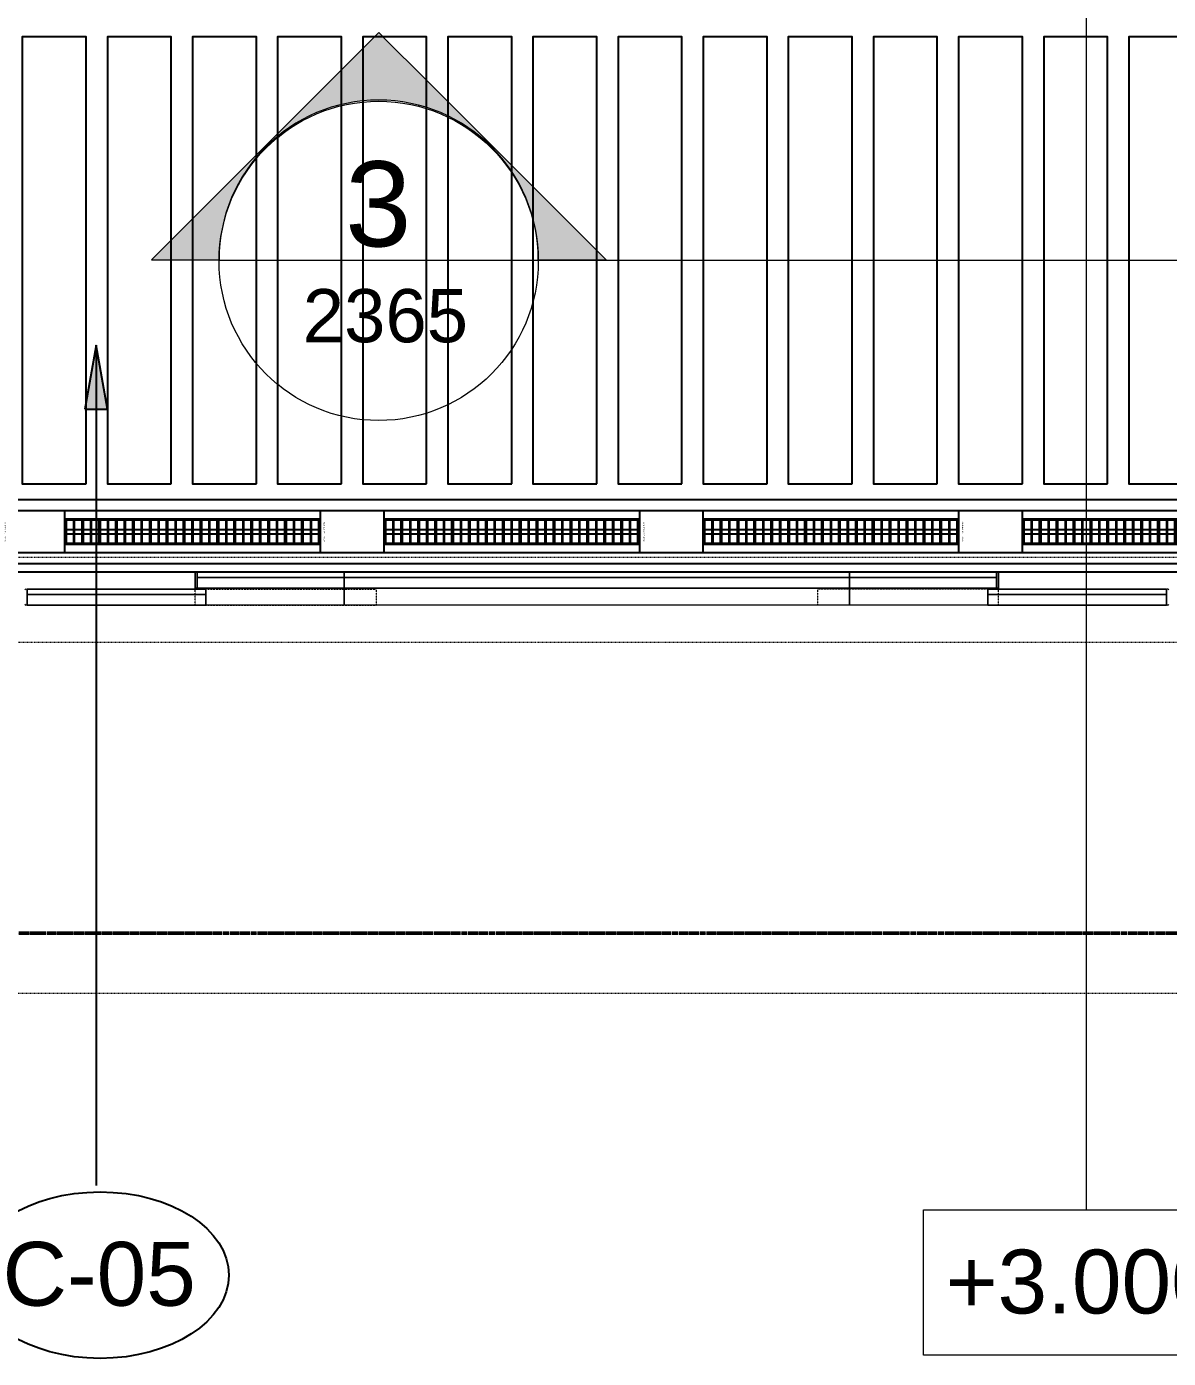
# Model space of a CAD drawing. Header units: millimetres. Extents: x -853228 to -744682, y -17776 to 32484.
# Drawn here: x -798112 to -792746, y -3595 to 2662 of the extents above; entities that cross this region are included whole.
import ezdxf
from ezdxf.enums import TextEntityAlignment as Align
from ezdxf.xclip import XClip

# ---------------------------------------------------------------- set-up
doc = ezdxf.new("R2010")
doc.units = ezdxf.units.MM
doc.header["$XCLIPFRAME"] = 0
for name, pattern in [('DASH', [6.35, 3.175, -3.175]), ('DPA_Grid _ Level 100', [10, 5.5, -1.6, 1.3, -1.6]), ('DPA_Hidden 500', [1.4, 0.8, -0.6])]:
    doc.linetypes.add(name, pattern=pattern)
for name, color, linetype in [('000 - WIPEOUT', 250, 'Continuous'), ('001 - ASCESSORIES', 251, 'Continuous'), ('008 - LIGHTING', 1, 'Continuous'), ('A04_TUBE SERIES', 2, 'Continuous'), ('A11_ALU.SOLID SHEET', 2, 'Continuous')]:
    doc.layers.add(name, color=color, linetype=linetype)
for name, color, linetype, lineweight in [('A-ANNO-NOTE', 3, 'Continuous', 25), ('A-GENM', 1, 'Continuous', 9), ('A-GENM-HDLN', 2, 'DPA_Hidden 500', 9), ('G-ANNO-SECL', 3, 'Continuous', 9), ('G-ANNO-TEXT', 3, 'Continuous', 9), ('Q-SPCQ', 2, 'Continuous', 9), ('Q-SPCQ-HDLN', 2, 'DASH', 9)]:
    doc.layers.add(name, color=color, linetype=linetype, lineweight=lineweight)
doc.styles.add('Arial', font='arial.ttf', dxfattribs={"height": 400})
doc.styles.add('Arial_1', font='arial.ttf', dxfattribs={"height": 250})
doc.styles.add('Arial_2', font='arial.ttf', dxfattribs={"height": 300})

# ---------------------------------------------------------------- blocks, each defined once
blk = doc.blocks.new('DPA_Speciality_PlatformScreenDoor - Length_135300-12767973-4281-01 ENLARGED LOWER PLATFORM LEVEL - REFLECTED CEILING PLAN - SHEET 2')
at = {"layer": 'A-GENM'}
for p, q in [((76212.5, -250), (76014.7, -250)), ((76014.7, -250), (76212.5, -250)), ((76107.5, -250), (76017.5, -250)), ((76017.5, -250), (76107.5, -250)), ((76117.5, -250), (76207.5, -250)), ((76207.5, -250), (76117.5, -250)), ((80587.5, -250), (80785.3, -250)), ((80785.3, -250), (80587.5, -250)), ((80682.5, -250), (80592.5, -250)), ((80592.5, -250), (80682.5, -250)), ((80692.5, -250), (80782.5, -250)), ((80782.5, -250), (80692.5, -250)), ((76765.3, -330), (76889.1, -330)), ((76775.9, -330), (76829, -330)), ((76825.4, -330), (76878.5, -330)), ((78365.3, -330), (78489.1, -330)), ((78375.9, -330), (78429, -330)), ((78425.4, -330), (78478.5, -330))]:
    blk.add_line(p, q, dxfattribs=at)
at = {"layer": 'A-GENM-HDLN'}
for p, q in [((76512.5, -175), (76512.5, -250)), ((76512.5, -175), (77362.5, -175)), ((77362.5, -250), (77362.5, -175)), ((79437.5, -250), (79437.5, -175)), ((80287.5, -175), (79437.5, -175)), ((80287.5, -175), (80287.5, -250)), ((76512.5, -250), (77362.5, -250)), ((80287.5, -250), (79437.5, -250))]:
    blk.add_line(p, q, dxfattribs=at)
at = {"layer": 'Q-SPCQ', "linetype": 'DASH', "lineweight": 9}
blk.add_line((61742.7, 1650), (132340.1, 1650), dxfattribs=at)
at = {"layer": 'Q-SPCQ'}
for p, q in [((76562.5, -175), (75722.5, -175)), ((75722.5, -175), (76562.5, -175)), ((75722.5, -175), (75722.5, -225)), ((75722.5, -175), (75722.5, -225)), ((75722.5, -245), (75722.5, -180)), ((75722.5, -180), (75722.5, -245)), ((75752.5, -175), (76532.5, -175)), ((76532.5, -175), (75752.5, -175)), ((76532.5, -175), (75752.5, -175)), ((75752.5, -175), (76532.5, -175)), ((76512.5, -175), (77212.5, -175)), ((76562.5, -225), (76562.5, -175)), ((76562.5, -175), (76562.5, -225)), ((77212.5, -175), (77212.5, -330)), ((77212.5, -175), (79587.5, -175)), ((77212.5, -330), (77212.5, -175)), ((77212.5, -200), (77212.5, -175.9)), ((77212.5, -175.9), (77212.5, -200)), ((79587.5, -175), (79587.5, -330)), ((79587.5, -175), (80287.5, -175)), ((79587.5, -330), (79587.5, -175)), ((79587.5, -200), (79587.5, -175.9)), ((79587.5, -175.9), (79587.5, -200)), ((80237.5, -175), (81077.5, -175)), ((81077.5, -175), (80237.5, -175)), ((80237.5, -175), (80237.5, -225)), ((80237.5, -225), (80237.5, -175)), ((81047.5, -175), (80267.5, -175)), ((80267.5, -175), (81047.5, -175)), ((80267.5, -175), (81047.5, -175)), ((81047.5, -175), (80267.5, -175)), ((81077.5, -225), (81077.5, -175)), ((81077.5, -225), (81077.5, -175)), ((81077.5, -180), (81077.5, -245)), ((81077.5, -245), (81077.5, -180)), ((75722.5, -225), (76562.5, -225)), ((76562.5, -225), (75722.5, -225)), ((75722.5, -250), (75722.5, -225)), ((75722.5, -225), (75722.5, -250)), ((76562.5, -225), (75722.5, -225)), ((75722.5, -225), (75722.5, -250)), ((75722.5, -250), (75722.5, -225)), ((75722.5, -225), (76562.5, -225)), ((76562.5, -225), (75722.5, -225)), ((75722.5, -225), (76562.5, -225)), ((75722.5, -250), (76562.5, -250)), ((76562.5, -250), (75722.5, -250)), ((75722.5, -250), (76562.5, -250)), ((76562.5, -250), (75722.5, -250)), ((76532.5, -225), (75752.5, -225)), ((75752.5, -225), (76532.5, -225)), ((75752.5, -225), (76532.5, -225)), ((76532.5, -225), (75752.5, -225)), ((76512.5, -225), (75772.5, -225)), ((75772.5, -225), (76512.5, -225)), ((76512.5, -225), (75772.5, -225)), ((75772.5, -225), (76512.5, -225)), ((76512.5, -250), (75772.5, -250)), ((75772.5, -250), (76512.5, -250)), ((76512.5, -250), (75772.5, -250)), ((75772.5, -250), (76512.5, -250)), ((76512.5, -305), (76512.5, -250)), ((76512.5, -250), (76512.5, -330)), ((76562.5, -225), (76562.5, -250)), ((76562.5, -225), (76562.5, -250)), ((76562.5, -250), (76562.5, -225)), ((76562.5, -225), (76562.5, -250)), ((77212.5, -305), (77212.5, -200)), ((77212.5, -200), (77212.5, -305)), ((79587.5, -305), (79587.5, -200)), ((79587.5, -200), (79587.5, -305)), ((81077.5, -225), (80237.5, -225)), ((80237.5, -225), (81077.5, -225)), ((80237.5, -250), (80237.5, -225)), ((80237.5, -250), (80237.5, -225)), ((81077.5, -225), (80237.5, -225)), ((80237.5, -225), (80237.5, -250)), ((80237.5, -250), (80237.5, -225)), ((80237.5, -225), (81077.5, -225)), ((80237.5, -225), (81077.5, -225)), ((81077.5, -225), (80237.5, -225)), ((81077.5, -250), (80237.5, -250)), ((80237.5, -250), (81077.5, -250)), ((80237.5, -250), (81077.5, -250)), ((81077.5, -250), (80237.5, -250)), ((80267.5, -225), (81047.5, -225)), ((81047.5, -225), (80267.5, -225)), ((81047.5, -225), (80267.5, -225)), ((80267.5, -225), (81047.5, -225)), ((80287.5, -225), (81027.5, -225)), ((81027.5, -225), (80287.5, -225)), ((80287.5, -225), (81027.5, -225)), ((81027.5, -225), (80287.5, -225)), ((80287.5, -250), (81027.5, -250)), ((81027.5, -250), (80287.5, -250)), ((80287.5, -250), (81027.5, -250)), ((81027.5, -250), (80287.5, -250)), ((80287.5, -330), (80287.5, -250)), ((80287.5, -250), (80287.5, -305)), ((81077.5, -225), (81077.5, -250)), ((81077.5, -250), (81077.5, -225)), ((81077.5, -250), (81077.5, -225)), ((81077.5, -225), (81077.5, -250)), ((76522.5, -255), (76512.5, -255)), ((76512.5, -255), (76512.5, -330)), ((76512.5, -330), (76512.5, -255)), ((76512.5, -255), (76522.5, -255)), ((76512.5, -329.1), (76512.5, -305)), ((76522.5, -330), (76522.5, -255)), ((76522.5, -255), (76522.5, -330)), ((77212.5, -255), (76522.5, -255)), ((76522.5, -255), (77212.5, -255)), ((76522.5, -255), (76522.5, -305)), ((76522.5, -255), (76522.5, -305)), ((77212.5, -305), (76522.5, -305)), ((76522.5, -305), (77202.5, -305)), ((76522.5, -305), (76522.5, -330)), ((76522.5, -305), (76522.5, -330)), ((76522.5, -305), (77202.5, -305)), ((77202.5, -305), (76522.5, -305)), ((76522.5, -330), (76522.5, -305)), ((76522.5, -305), (76522.5, -330)), ((77212.5, -305), (76522.5, -305)), ((76522.5, -305), (77212.5, -305)), ((76572.5, -255), (77152.5, -255)), ((77152.5, -255), (76572.5, -255)), ((77162.5, -255), (76572.5, -255)), ((76572.5, -255), (77162.5, -255)), ((77152.5, -305), (76572.5, -305)), ((76572.5, -305), (77152.5, -305)), ((77152.5, -305), (76572.5, -305)), ((76572.5, -305), (77152.5, -305)), ((77162.5, -305), (76572.5, -305)), ((76572.5, -305), (77162.5, -305)), ((76572.5, -305), (77152.5, -305)), ((77152.5, -305), (76572.5, -305)), ((77202.5, -305), (77212.5, -305)), ((79587.5, -255), (77212.5, -255)), ((77212.5, -255), (79587.5, -255)), ((77212.5, -255), (77212.5, -305)), ((77212.5, -255), (77212.5, -305)), ((77212.5, -305), (77212.5, -255)), ((77212.5, -255), (77212.5, -305)), ((77212.5, -329.1), (77212.5, -305)), ((79587.5, -305), (77212.5, -305)), ((77212.5, -305), (77222.5, -305)), ((77212.5, -330), (77212.5, -305)), ((77212.5, -305), (77212.5, -330)), ((79587.5, -305), (77212.5, -305)), ((77212.5, -305), (79587.5, -305)), ((77212.5, -305), (77212.5, -329.1)), ((77212.5, -330), (77212.5, -305)), ((77212.5, -305), (77212.5, -330)), ((77222.5, -305), (79577.5, -305)), ((77222.5, -305), (79577.5, -305)), ((79577.5, -305), (77222.5, -305)), ((79537.5, -255), (77262.5, -255)), ((77262.5, -255), (79537.5, -255)), ((79537.5, -305), (77262.5, -305)), ((77262.5, -305), (79537.5, -305)), ((77272.5, -255), (79527.5, -255)), ((79527.5, -255), (77272.5, -255)), ((79527.5, -305), (77272.5, -305)), ((77272.5, -305), (79527.5, -305)), ((79527.5, -305), (77272.5, -305)), ((77272.5, -305), (79527.5, -305)), ((77272.5, -305), (79527.5, -305)), ((79527.5, -305), (77272.5, -305)), ((79577.5, -305), (79587.5, -305)), ((79587.5, -255), (80277.5, -255)), ((80277.5, -255), (79587.5, -255)), ((79587.5, -255), (79587.5, -305)), ((79587.5, -305), (79587.5, -255)), ((79587.5, -305), (79587.5, -255)), ((79587.5, -255), (79587.5, -305)), ((79587.5, -329.1), (79587.5, -305)), ((79587.5, -305), (79597.5, -305)), ((80277.5, -305), (79587.5, -305)), ((79587.5, -305), (79587.5, -330)), ((79587.5, -330), (79587.5, -305)), ((79587.5, -305), (80277.5, -305)), ((80277.5, -305), (79587.5, -305)), ((79587.5, -305), (79587.5, -329.1)), ((79587.5, -330), (79587.5, -305)), ((79587.5, -305), (79587.5, -330)), ((79597.5, -305), (80277.5, -305)), ((80277.5, -305), (79597.5, -305)), ((79597.5, -305), (80277.5, -305)), ((79637.5, -255), (80227.5, -255)), ((80227.5, -255), (79637.5, -255)), ((79637.5, -305), (80227.5, -305)), ((80227.5, -305), (79637.5, -305)), ((80227.5, -255), (79647.5, -255)), ((79647.5, -255), (80227.5, -255)), ((79647.5, -305), (80227.5, -305)), ((80227.5, -305), (79647.5, -305)), ((79647.5, -305), (80227.5, -305)), ((80227.5, -305), (79647.5, -305)), ((80227.5, -305), (79647.5, -305)), ((79647.5, -305), (80227.5, -305)), ((80277.5, -255), (80277.5, -330)), ((80287.5, -255), (80277.5, -255)), ((80277.5, -255), (80287.5, -255)), ((80277.5, -330), (80277.5, -255)), ((80277.5, -305), (80277.5, -255)), ((80277.5, -305), (80277.5, -255)), ((80277.5, -330), (80277.5, -305)), ((80277.5, -330), (80277.5, -305)), ((80277.5, -305), (80277.5, -330)), ((80277.5, -330), (80277.5, -305)), ((80287.5, -330), (80287.5, -255)), ((80287.5, -255), (80287.5, -330)), ((80287.5, -305), (80287.5, -329.1)), ((76512.5, -330), (77212.5, -330)), ((76512.5, -330), (76522.5, -330)), ((76522.5, -330), (76512.5, -330)), ((77202.5, -330), (76522.5, -330)), ((76522.5, -330), (77212.5, -330)), ((76522.5, -330), (77202.5, -330)), ((77202.5, -330), (76522.5, -330)), ((77152.5, -330), (76572.5, -330)), ((76572.5, -330), (77152.5, -330)), ((77152.5, -330), (76572.5, -330)), ((76572.5, -330), (77152.5, -330)), ((77212.5, -330), (77202.5, -330)), ((77212.5, -330), (79587.5, -330)), ((77222.5, -330), (77212.5, -330)), ((77212.5, -330), (79587.5, -330)), ((79577.5, -330), (77222.5, -330)), ((77222.5, -330), (79577.5, -330)), ((79577.5, -330), (77222.5, -330)), ((79527.5, -330), (77272.5, -330)), ((77272.5, -330), (79527.5, -330)), ((79527.5, -330), (77272.5, -330)), ((77272.5, -330), (79527.5, -330)), ((79587.5, -330), (79577.5, -330)), ((79587.5, -330), (80287.5, -330)), ((79587.5, -330), (80277.5, -330)), ((79597.5, -330), (79587.5, -330)), ((80277.5, -330), (79597.5, -330)), ((80277.5, -330), (79597.5, -330)), ((79597.5, -330), (80277.5, -330)), ((79647.5, -330), (80227.5, -330)), ((80227.5, -330), (79647.5, -330)), ((79647.5, -330), (80227.5, -330)), ((80227.5, -330), (79647.5, -330)), ((80277.5, -330), (80287.5, -330)), ((80287.5, -330), (80277.5, -330))]:
    blk.add_line(p, q, dxfattribs=at)
for centre, start, end in [((75717.5, -180), 0, 180), ((75717.5, -180), 60, 120), ((75717.5, -180), 0, 45), ((81082.5, -180), 0, 180), ((81082.5, -180), 135, 180), ((75717.5, -245), 180, 360), ((75717.5, -245), 240, 300), ((75717.5, -245), 330, 360), ((81082.5, -245), 180, 210), ((81082.5, -245), 180, 0)]:
    blk.add_arc(centre, 5, start, end, dxfattribs=at)
at = {"layer": 'Q-SPCQ-HDLN'}
for p, q in [((132340.1, 0), (61742.7, 0)), ((132340.1, -330), (61742.7, -330)), ((132340.1, -400), (61742.7, -400))]:
    blk.add_line(p, q, dxfattribs=at)
blk = doc.blocks.new('Ceiling Tags - Ceiling Tags-9510765-4281-01 ENLARGED LOWER PLATFORM LEVEL - REFLECTED CEILING PLAN - SHEET 2')
at = {"layer": 'A-ANNO-NOTE'}
blk.add_ellipse((0, 0), major_axis=(6.049, 0), ratio=0.646436, dxfattribs=at)
blk = doc.blocks.new('DPA_AN_Section Line - UP-Left-16605513-4281-01 ENLARGED LOWER PLATFORM LEVEL - REFLECTED CEILING PLAN - SHEET 2')
at = {"layer": 'A-ANNO-NOTE', "lineweight": 9}
h = blk.add_hatch(color=256, dxfattribs=at)
edge = h.paths.add_edge_path()
edge.add_line((-7.5, 0.028), (-10.682, 0.028))
edge.add_line((-10.682, 0.028), (0, 10.71))
edge.add_line((0, 10.71), (10.682, 0.028))
edge.add_line((10.682, 0.028), (7.5, 0.028))
edge.add_arc((0, 0.028), 7.5, 0, 180)
at = {"layer": 'A-ANNO-NOTE', "lineweight": 18}
for p, q in [((0, 10.71), (-10.682, 0.028)), ((10.682, 0.028), (0, 10.71)), ((-10.682, 0.028), (-7.5, 0.028)), ((7.5, 0.028), (10.682, 0.028)), ((-7.5, 0), (7.5, 0))]:
    blk.add_line(p, q, dxfattribs=at)
at = {"layer": 'A-ANNO-NOTE', "lineweight": 9}
blk.add_line((7.5, 0), (200, 0), dxfattribs=at)
at = {"layer": 'A-ANNO-NOTE', "lineweight": 18}
blk.add_circle((0, -0.028), 7.5, dxfattribs=at)
blk.add_arc((0, 0.028), 7.5, 0, 180, dxfattribs=at)
blk = doc.blocks.new('DPA_Speciality_PlatformScreenDoor - Length_135300-12767973-4180-01 LOWER PLATFORM LEVEL - REFLECTED CEILING PLAN')
at = {"layer": 'A-GENM'}
for p, q in [((76107.5, -250), (76017.5, -250)), ((76017.5, -250), (76107.5, -250)), ((76212.5, -250), (76022.4, -250)), ((76022.4, -250), (76212.5, -250)), ((76117.5, -250), (76207.5, -250)), ((76207.5, -250), (76117.5, -250)), ((80587.5, -250), (80777.6, -250)), ((80777.6, -250), (80587.5, -250)), ((80682.5, -250), (80592.5, -250)), ((80592.5, -250), (80682.5, -250)), ((80692.5, -250), (80782.5, -250)), ((80782.5, -250), (80692.5, -250)), ((76765.3, -330), (76889.1, -330)), ((76775.9, -330), (76829, -330)), ((76825.4, -330), (76878.5, -330)), ((78365.3, -330), (78489.1, -330)), ((78375.9, -330), (78429, -330)), ((78425.4, -330), (78478.5, -330))]:
    blk.add_line(p, q, dxfattribs=at)
at = {"layer": 'A-GENM-HDLN'}
for p, q in [((76512.5, -175), (76512.5, -250)), ((76512.5, -175), (77362.5, -175)), ((77362.5, -250), (77362.5, -175)), ((79437.5, -250), (79437.5, -175)), ((80287.5, -175), (79437.5, -175)), ((80287.5, -175), (80287.5, -250)), ((76512.5, -250), (77362.5, -250)), ((80287.5, -250), (79437.5, -250))]:
    blk.add_line(p, q, dxfattribs=at)
at = {"layer": 'Q-SPCQ', "linetype": 'DASH'}
blk.add_line((1000, 1650), (134300, 1650), dxfattribs=at)
at = {"layer": 'Q-SPCQ'}
for p, q in [((76562.5, -175), (75722.5, -175)), ((75722.5, -175), (76562.5, -175)), ((75722.5, -175), (75722.5, -225)), ((75722.5, -175), (75722.5, -225)), ((75722.5, -245), (75722.5, -180)), ((75722.5, -180), (75722.5, -245)), ((75752.5, -175), (76532.5, -175)), ((76532.5, -175), (75752.5, -175)), ((76532.5, -175), (75752.5, -175)), ((75752.5, -175), (76532.5, -175)), ((76512.5, -175), (77212.5, -175)), ((76562.5, -225), (76562.5, -175)), ((76562.5, -175), (76562.5, -225)), ((77212.5, -175), (77212.5, -330)), ((77212.5, -175), (79587.5, -175)), ((77212.5, -330), (77212.5, -175)), ((77212.5, -200), (77212.5, -187.5)), ((77212.5, -187.5), (77212.5, -200)), ((79587.5, -175), (79587.5, -330)), ((79587.5, -175), (80287.5, -175)), ((79587.5, -330), (79587.5, -175)), ((79587.5, -200), (79587.5, -187.5)), ((79587.5, -187.5), (79587.5, -200)), ((80237.5, -175), (81077.5, -175)), ((81077.5, -175), (80237.5, -175)), ((80237.5, -175), (80237.5, -225)), ((80237.5, -225), (80237.5, -175)), ((81047.5, -175), (80267.5, -175)), ((80267.5, -175), (81047.5, -175)), ((80267.5, -175), (81047.5, -175)), ((81047.5, -175), (80267.5, -175)), ((81077.5, -225), (81077.5, -175)), ((81077.5, -225), (81077.5, -175)), ((81077.5, -180), (81077.5, -245)), ((81077.5, -245), (81077.5, -180)), ((75722.5, -225), (76562.5, -225)), ((76562.5, -225), (75722.5, -225)), ((75722.5, -250), (75722.5, -225)), ((75722.5, -225), (75722.5, -250)), ((76562.5, -225), (75722.5, -225)), ((75722.5, -225), (75722.5, -250)), ((75722.5, -250), (75722.5, -225)), ((75722.5, -225), (76562.5, -225)), ((76562.5, -225), (75722.5, -225)), ((75722.5, -225), (76562.5, -225)), ((75722.5, -250), (76562.5, -250)), ((76562.5, -250), (75722.5, -250)), ((75722.5, -250), (76562.5, -250)), ((76562.5, -250), (75722.5, -250)), ((76532.5, -225), (75752.5, -225)), ((75752.5, -225), (76532.5, -225)), ((75752.5, -225), (76532.5, -225)), ((76532.5, -225), (75752.5, -225)), ((76512.5, -225), (75772.5, -225)), ((75772.5, -225), (76512.5, -225)), ((76512.5, -225), (75772.5, -225)), ((75772.5, -225), (76512.5, -225)), ((76512.5, -250), (75772.5, -250)), ((75772.5, -250), (76512.5, -250)), ((76512.5, -250), (75772.5, -250)), ((75772.5, -250), (76512.5, -250)), ((76512.5, -305), (76512.5, -250)), ((76512.5, -250), (76512.5, -330)), ((76562.5, -225), (76562.5, -250)), ((76562.5, -225), (76562.5, -250)), ((76562.5, -250), (76562.5, -225)), ((76562.5, -225), (76562.5, -250)), ((77212.5, -305), (77212.5, -200)), ((77212.5, -200), (77212.5, -305)), ((79587.5, -305), (79587.5, -200)), ((79587.5, -200), (79587.5, -305)), ((81077.5, -225), (80237.5, -225)), ((80237.5, -225), (81077.5, -225)), ((80237.5, -250), (80237.5, -225)), ((80237.5, -250), (80237.5, -225)), ((81077.5, -225), (80237.5, -225)), ((80237.5, -225), (80237.5, -250)), ((80237.5, -250), (80237.5, -225)), ((80237.5, -225), (81077.5, -225)), ((80237.5, -225), (81077.5, -225)), ((81077.5, -225), (80237.5, -225)), ((81077.5, -250), (80237.5, -250)), ((80237.5, -250), (81077.5, -250)), ((80237.5, -250), (81077.5, -250)), ((81077.5, -250), (80237.5, -250)), ((80267.5, -225), (81047.5, -225)), ((81047.5, -225), (80267.5, -225)), ((81047.5, -225), (80267.5, -225)), ((80267.5, -225), (81047.5, -225)), ((80287.5, -225), (81027.5, -225)), ((81027.5, -225), (80287.5, -225)), ((80287.5, -225), (81027.5, -225)), ((81027.5, -225), (80287.5, -225)), ((80287.5, -250), (81027.5, -250)), ((81027.5, -250), (80287.5, -250)), ((80287.5, -250), (81027.5, -250)), ((81027.5, -250), (80287.5, -250)), ((80287.5, -330), (80287.5, -250)), ((80287.5, -250), (80287.5, -305)), ((81077.5, -225), (81077.5, -250)), ((81077.5, -250), (81077.5, -225)), ((81077.5, -250), (81077.5, -225)), ((81077.5, -225), (81077.5, -250)), ((76522.5, -255), (76512.5, -255)), ((76512.5, -255), (76512.5, -330)), ((76512.5, -330), (76512.5, -255)), ((76512.5, -255), (76522.5, -255)), ((76512.5, -317.5), (76512.5, -305)), ((76522.5, -330), (76522.5, -255)), ((76522.5, -255), (76522.5, -330)), ((77212.5, -255), (76522.5, -255)), ((76522.5, -255), (77212.5, -255)), ((76522.5, -255), (76522.5, -305)), ((76522.5, -255), (76522.5, -305)), ((77212.5, -305), (76522.5, -305)), ((76522.5, -305), (77202.5, -305)), ((76522.5, -305), (76522.5, -330)), ((76522.5, -305), (76522.5, -330)), ((76522.5, -305), (77202.5, -305)), ((77202.5, -305), (76522.5, -305)), ((76522.5, -330), (76522.5, -305)), ((76522.5, -305), (76522.5, -330)), ((77212.5, -305), (76522.5, -305)), ((76522.5, -305), (77212.5, -305)), ((76572.5, -255), (77152.5, -255)), ((77152.5, -255), (76572.5, -255)), ((77162.5, -255), (76572.5, -255)), ((76572.5, -255), (77162.5, -255)), ((77152.5, -305), (76572.5, -305)), ((76572.5, -305), (77152.5, -305)), ((77152.5, -305), (76572.5, -305)), ((76572.5, -305), (77152.5, -305)), ((77162.5, -305), (76572.5, -305)), ((76572.5, -305), (77162.5, -305)), ((76572.5, -305), (77152.5, -305)), ((77152.5, -305), (76572.5, -305)), ((77202.5, -305), (77212.5, -305)), ((79587.5, -255), (77212.5, -255)), ((77212.5, -255), (79587.5, -255)), ((77212.5, -255), (77212.5, -305)), ((77212.5, -255), (77212.5, -305)), ((77212.5, -305), (77212.5, -255)), ((77212.5, -255), (77212.5, -305)), ((77212.5, -317.5), (77212.5, -305)), ((79587.5, -305), (77212.5, -305)), ((77212.5, -305), (77222.5, -305)), ((77212.5, -330), (77212.5, -305)), ((77212.5, -305), (77212.5, -330)), ((79587.5, -305), (77212.5, -305)), ((77212.5, -305), (79587.5, -305)), ((77212.5, -305), (77212.5, -317.5)), ((77212.5, -330), (77212.5, -305)), ((77212.5, -305), (77212.5, -330)), ((77222.5, -305), (79577.5, -305)), ((77222.5, -305), (79577.5, -305)), ((79577.5, -305), (77222.5, -305)), ((79537.5, -255), (77262.5, -255)), ((77262.5, -255), (79537.5, -255)), ((79537.5, -305), (77262.5, -305)), ((77262.5, -305), (79537.5, -305)), ((77272.5, -255), (79527.5, -255)), ((79527.5, -255), (77272.5, -255)), ((79527.5, -305), (77272.5, -305)), ((77272.5, -305), (79527.5, -305)), ((79527.5, -305), (77272.5, -305)), ((77272.5, -305), (79527.5, -305)), ((77272.5, -305), (79527.5, -305)), ((79527.5, -305), (77272.5, -305)), ((79577.5, -305), (79587.5, -305)), ((79587.5, -255), (80277.5, -255)), ((80277.5, -255), (79587.5, -255)), ((79587.5, -255), (79587.5, -305)), ((79587.5, -305), (79587.5, -255)), ((79587.5, -305), (79587.5, -255)), ((79587.5, -255), (79587.5, -305)), ((79587.5, -317.5), (79587.5, -305)), ((79587.5, -305), (79597.5, -305)), ((80277.5, -305), (79587.5, -305)), ((79587.5, -305), (79587.5, -330)), ((79587.5, -330), (79587.5, -305)), ((79587.5, -305), (80277.5, -305)), ((80277.5, -305), (79587.5, -305)), ((79587.5, -305), (79587.5, -317.5)), ((79587.5, -330), (79587.5, -305)), ((79587.5, -305), (79587.5, -330)), ((79597.5, -305), (80277.5, -305)), ((80277.5, -305), (79597.5, -305)), ((79597.5, -305), (80277.5, -305)), ((79637.5, -255), (80227.5, -255)), ((80227.5, -255), (79637.5, -255)), ((79637.5, -305), (80227.5, -305)), ((80227.5, -305), (79637.5, -305)), ((80227.5, -255), (79647.5, -255)), ((79647.5, -255), (80227.5, -255)), ((79647.5, -305), (80227.5, -305)), ((80227.5, -305), (79647.5, -305)), ((79647.5, -305), (80227.5, -305)), ((80227.5, -305), (79647.5, -305)), ((80227.5, -305), (79647.5, -305)), ((79647.5, -305), (80227.5, -305)), ((80277.5, -255), (80277.5, -330)), ((80287.5, -255), (80277.5, -255)), ((80277.5, -255), (80287.5, -255)), ((80277.5, -330), (80277.5, -255)), ((80277.5, -305), (80277.5, -255)), ((80277.5, -305), (80277.5, -255)), ((80277.5, -330), (80277.5, -305)), ((80277.5, -330), (80277.5, -305)), ((80277.5, -305), (80277.5, -330)), ((80277.5, -330), (80277.5, -305)), ((80287.5, -330), (80287.5, -255)), ((80287.5, -255), (80287.5, -330)), ((80287.5, -305), (80287.5, -317.5)), ((76512.5, -330), (77212.5, -330)), ((76512.5, -330), (76522.5, -330)), ((76522.5, -330), (76512.5, -330)), ((77202.5, -330), (76522.5, -330)), ((76522.5, -330), (77212.5, -330)), ((76522.5, -330), (77202.5, -330)), ((77202.5, -330), (76522.5, -330)), ((77152.5, -330), (76572.5, -330)), ((76572.5, -330), (77152.5, -330)), ((77152.5, -330), (76572.5, -330)), ((76572.5, -330), (77152.5, -330)), ((77212.5, -330), (77202.5, -330)), ((77212.5, -330), (79587.5, -330)), ((77222.5, -330), (77212.5, -330)), ((77212.5, -330), (79587.5, -330)), ((79577.5, -330), (77222.5, -330)), ((77222.5, -330), (79577.5, -330)), ((79577.5, -330), (77222.5, -330)), ((79527.5, -330), (77272.5, -330)), ((77272.5, -330), (79527.5, -330)), ((79527.5, -330), (77272.5, -330)), ((77272.5, -330), (79527.5, -330)), ((79587.5, -330), (79577.5, -330)), ((79587.5, -330), (80287.5, -330)), ((79587.5, -330), (80277.5, -330)), ((79597.5, -330), (79587.5, -330)), ((80277.5, -330), (79597.5, -330)), ((80277.5, -330), (79597.5, -330)), ((79597.5, -330), (80277.5, -330)), ((79647.5, -330), (80227.5, -330)), ((80227.5, -330), (79647.5, -330)), ((79647.5, -330), (80227.5, -330)), ((80227.5, -330), (79647.5, -330)), ((80277.5, -330), (80287.5, -330)), ((80287.5, -330), (80277.5, -330))]:
    blk.add_line(p, q, dxfattribs=at)
for centre, start, end in [((75717.5, -180), 0, 180), ((75717.5, -180), 0, 180), ((81082.5, -180), 360, 180), ((81082.5, -180), 0, 180), ((75717.5, -245), 180, 360), ((75717.5, -245), 180, 360), ((81082.5, -245), 180, 360), ((81082.5, -245), 180, 0)]:
    blk.add_arc(centre, 5, start, end, dxfattribs=at)
at = {"layer": 'Q-SPCQ-HDLN'}
for p, q in [((135200, 0), (-100, 0)), ((135200, -330), (-100, -330)), ((135200, -400), (-100, -400))]:
    blk.add_line(p, q, dxfattribs=at)
blk = doc.blocks.new('C-1-PP19-AR-4180-01-B_20250908-040939_EXDOWNLIGHT')
at = {"layer": 'Q-SPCQ', "rotation": 180}
blk.add_blockref('DPA_Speciality_PlatformScreenDoor - Length_135300-12767973-4180-01 LOWER PLATFORM LEVEL - REFLECTED CEILING PLAN', (27650, -3810), dxfattribs=at)
blk = doc.blocks.new('*U627')
at = {"color": 1}
blk.add_wipeout([(600, -60), (-600, -60), (-600, 60), (600, 60)], dxfattribs=at).dxf.layer = '000 - WIPEOUT'
at = {"layer": '001 - ASCESSORIES', "color": 0}
blk.add_lwpolyline([(600, -60), (-600, -60), (-600, 60), (600, 60)], close=True, dxfattribs=at)
at = {"layer": '001 - ASCESSORIES'}
for points in [[(-593.5, -55), (-598.5, -55), (-598.5, 55), (-593.5, 55)], [(595, -55), (-595, -55), (-595, 55), (595, 55)], [(-558.8, -55), (-553.8, -55), (-553.8, 55), (-558.8, 55)], [(-514, -55), (-519, -55), (-519, 55), (-514, 55)], [(-479.3, -55), (-474.3, -55), (-474.3, 55), (-479.3, 55)], [(-434.6, -55), (-439.6, -55), (-439.6, 55), (-434.6, 55)], [(-399.8, -55), (-394.8, -55), (-394.8, 55), (-399.8, 55)], [(-355.1, -55), (-360.1, -55), (-360.1, 55), (-355.1, 55)], [(-320.4, -55), (-315.4, -55), (-315.4, 55), (-320.4, 55)], [(-275.6, -55), (-280.6, -55), (-280.6, 55), (-275.6, 55)], [(-240.9, -55), (-235.9, -55), (-235.9, 55), (-240.9, 55)], [(-196.2, -55), (-201.2, -55), (-201.2, 55), (-196.2, 55)], [(-161.4, -55), (-156.4, -55), (-156.4, 55), (-161.4, 55)], [(-116.7, -55), (-121.7, -55), (-121.7, 55), (-116.7, 55)], [(-82, -55), (-77, -55), (-77, 55), (-82, 55)], [(-37.2, -55), (-42.2, -55), (-42.2, 55), (-37.2, 55)], [(-2.5, -55), (2.5, -55), (2.5, 55), (-2.5, 55)], [(42.2, -55), (37.2, -55), (37.2, 55), (42.2, 55)], [(77, -55), (82, -55), (82, 55), (77, 55)], [(121.7, -55), (116.7, -55), (116.7, 55), (121.7, 55)], [(156.4, -55), (161.4, -55), (161.4, 55), (156.4, 55)], [(201.2, -55), (196.2, -55), (196.2, 55), (201.2, 55)], [(235.9, -55), (240.9, -55), (240.9, 55), (235.9, 55)], [(280.6, -55), (275.6, -55), (275.6, 55), (280.6, 55)], [(315.4, -55), (320.4, -55), (320.4, 55), (315.4, 55)], [(360.1, -55), (355.1, -55), (355.1, 55), (360.1, 55)], [(394.8, -55), (399.8, -55), (399.8, 55), (394.8, 55)], [(439.6, -55), (434.6, -55), (434.6, 55), (439.6, 55)], [(474.3, -55), (479.3, -55), (479.3, 55), (474.3, 55)], [(519, -55), (514, -55), (514, 55), (519, 55)], [(553.8, -55), (558.8, -55), (558.8, 55), (553.8, 55)], [(598.5, -55), (593.5, -55), (593.5, 55), (598.5, 55)]]:
    blk.add_lwpolyline(points, close=True, dxfattribs=at)
for points in [[(-593.5, 10), (-558.8, 10)], [(-553.8, 10), (-519, 10)], [(-514, 10), (-479.3, 10)], [(-474.3, 10), (-439.6, 10)], [(-434.6, 10), (-399.8, 10)], [(-394.8, 10), (-360.1, 10)], [(-355.1, 10), (-320.4, 10)], [(-315.4, 10), (-280.6, 10)], [(-275.6, 10), (-240.9, 10)], [(-235.9, 10), (-201.2, 10)], [(-196.2, 10), (-161.4, 10)], [(-156.4, 10), (-121.7, 10)], [(-116.7, 10), (-82, 10)], [(-77, 10), (-42.2, 10)], [(-37.2, 10), (-2.5, 10)], [(2.5, 10), (37.2, 10)], [(42.2, 10), (77, 10)], [(82, 10), (116.7, 10)], [(121.7, 10), (156.4, 10)], [(161.4, 10), (196.2, 10)], [(201.2, 10), (235.9, 10)], [(240.9, 10), (275.6, 10)], [(280.6, 10), (315.4, 10)], [(320.4, 10), (355.1, 10)], [(360.1, 10), (394.8, 10)], [(399.8, 10), (434.6, 10)], [(439.6, 10), (474.3, 10)], [(479.3, 10), (514, 10)], [(519, 10), (553.8, 10)], [(558.8, 10), (593.5, 10)], [(-593.5, -10), (-558.8, -10)], [(-553.8, -10), (-519, -10)], [(-514, -10), (-479.3, -10)], [(-474.3, -10), (-439.6, -10)], [(-434.6, -10), (-399.8, -10)], [(-394.8, -10), (-360.1, -10)], [(-355.1, -10), (-320.4, -10)], [(-315.4, -10), (-280.6, -10)], [(-275.6, -10), (-240.9, -10)], [(-235.9, -10), (-201.2, -10)], [(-196.2, -10), (-161.4, -10)], [(-156.4, -10), (-121.7, -10)], [(-116.7, -10), (-82, -10)], [(-77, -10), (-42.2, -10)], [(-37.2, -10), (-2.5, -10)], [(2.5, -10), (37.2, -10)], [(42.2, -10), (77, -10)], [(82, -10), (116.7, -10)], [(121.7, -10), (156.4, -10)], [(161.4, -10), (196.2, -10)], [(201.2, -10), (235.9, -10)], [(240.9, -10), (275.6, -10)], [(280.6, -10), (315.4, -10)], [(320.4, -10), (355.1, -10)], [(360.1, -10), (394.8, -10)], [(399.8, -10), (434.6, -10)], [(439.6, -10), (474.3, -10)], [(479.3, -10), (514, -10)], [(519, -10), (553.8, -10)], [(558.8, -10), (593.5, -10)]]:
    blk.add_lwpolyline(points, dxfattribs=at)
blk = doc.blocks.new('*U881')
at = {"layer": 'A11_ALU.SOLID SHEET', "color": 0}
blk.add_lwpolyline([(300, -98.8), (300, 98.8), (0, 98.8), (0, -98.8)], close=True, dxfattribs=at)
at = {"layer": 'Defpoints', "color": 250}
blk.add_point((0, 0), dxfattribs=at)
blk.add_text('AL.SHEET-HAT-TYPE-R', height=6, rotation=270, dxfattribs=at).set_placement((15, 0), align=Align.BOTTOM_CENTER)
blk = doc.blocks.new('*U884')
blk.add_attdef('EXTR.OVL-LENGTH_', (-25, -59.1), '', height=5)
blk.add_wipeout([(-25, 0), (25, 0), (25, 67400), (-25, 67400)]).dxf.layer = '000 - WIPEOUT'
at = {"layer": 'A04_TUBE SERIES', "color": 0}
blk.add_lwpolyline([(-25, 0), (25, 0), (25, 67400), (-25, 67400)], close=True, dxfattribs=at)
blk = doc.blocks.new('*U885')
blk.add_attdef('EXTR.OVL-LENGTH_', (-25, -59.1), '', height=5)
blk.add_wipeout([(-25, 0), (25, 0), (25, 67400), (-25, 67400)]).dxf.layer = '000 - WIPEOUT'
at = {"layer": 'A04_TUBE SERIES', "color": 0}
blk.add_lwpolyline([(-25, 0), (25, 0), (25, 67400), (-25, 67400)], close=True, dxfattribs=at)
blk = doc.blocks.new('*U891')
at = {"color": 3}
for points in [[(-1050, -20050), (1050, -20050), (1050, -20350), (-1050, -20350)], [(-1050, -20450), (1050, -20450), (1050, -20750), (-1050, -20750)], [(-1050, -20850), (1050, -20850), (1050, -21150), (-1050, -21150)], [(-1050, -21250), (1050, -21250), (1050, -21550), (-1050, -21550)], [(-1050, -21650), (1050, -21650), (1050, -21950), (-1050, -21950)], [(-1050, -22050), (1050, -22050), (1050, -22350), (-1050, -22350)], [(-1050, -22450), (1050, -22450), (1050, -22750), (-1050, -22750)], [(-1050, -22850), (1050, -22850), (1050, -23150), (-1050, -23150)], [(-1050, -23250), (1050, -23250), (1050, -23550), (-1050, -23550)], [(-1050, -23650), (1050, -23650), (1050, -23950), (-1050, -23950)], [(-1050, -24050), (1050, -24050), (1050, -24350), (-1050, -24350)], [(-1050, -24450), (1050, -24450), (1050, -24750), (-1050, -24750)], [(-1050, -24850), (1050, -24850), (1050, -25150), (-1050, -25150)], [(-1050, -25250), (1050, -25250), (1050, -25550), (-1050, -25550)]]:
    blk.add_wipeout(points, dxfattribs=at).dxf.layer = '000 - WIPEOUT'
at = {"layer": 'A11_ALU.SOLID SHEET', "color": 0, "linetype": 'ByBlock'}
for points in [[(-1050, -20350), (1050, -20350), (1050, -20050), (-1050, -20050)], [(-1050, -20750), (1050, -20750), (1050, -20450), (-1050, -20450)], [(-1050, -21150), (1050, -21150), (1050, -20850), (-1050, -20850)], [(-1050, -21550), (1050, -21550), (1050, -21250), (-1050, -21250)], [(-1050, -21950), (1050, -21950), (1050, -21650), (-1050, -21650)], [(-1050, -22350), (1050, -22350), (1050, -22050), (-1050, -22050)], [(-1050, -22750), (1050, -22750), (1050, -22450), (-1050, -22450)], [(-1050, -23150), (1050, -23150), (1050, -22850), (-1050, -22850)], [(-1050, -23550), (1050, -23550), (1050, -23250), (-1050, -23250)], [(-1050, -23950), (1050, -23950), (1050, -23650), (-1050, -23650)], [(-1050, -24350), (1050, -24350), (1050, -24050), (-1050, -24050)], [(-1050, -24750), (1050, -24750), (1050, -24450), (-1050, -24450)], [(-1050, -25150), (1050, -25150), (1050, -24850), (-1050, -24850)], [(-1050, -25550), (1050, -25550), (1050, -25250), (-1050, -25250)]]:
    blk.add_lwpolyline(points, close=True, dxfattribs=at)
blk = doc.blocks.new('*U986')
blk.add_lwpolyline([(-107450, -550), (27650, -550), (27650, -3480), (-107450, -3480)], close=True)
at = {"layer": 'A11_ALU.SOLID SHEET', "color": 1}
for p in [(-53550, -3290), (-52050, -3290), (-50550, -3290), (-49050, -3290)]:
    blk.add_blockref('*U881', p, dxfattribs=at)
at = {"layer": '008 - LIGHTING'}
for p in [(-52650, -3290), (-51150, -3290), (-49650, -3290), (-48150, -3290)]:
    blk.add_blockref('*U627', p, dxfattribs=at)
at = {"layer": 'A04_TUBE SERIES', "linetype": 'ByBlock', "rotation": 270}
for name, p in [('*U884', (-107350, -3165)), ('*U885', (-107350, -3415))]:
    blk.add_blockref(name, p, dxfattribs=at)
at = {"layer": 'A11_ALU.SOLID SHEET', "linetype": 'ByBlock', "rotation": 90}
blk.add_blockref('*U891', (-73500, -2015), dxfattribs=at)
at = {"layer": '008 - LIGHTING'}
for p in [(-52650, -3290), (-51150, -3290), (-49650, -3290), (-48150, -3290)]:
    blk.add_blockref('*U627', p, dxfattribs=at)
for p in [(-52650, -3290), (-51150, -3290), (-49650, -3290), (-48150, -3290)]:
    blk.add_blockref('*U627', p, dxfattribs=at)

msp = doc.modelspace()

# ---------------------------------------------------------------- linework, layer by layer
at = {"layer": 'G-ANNO-SECL', "linetype": 'DPA_Grid _ Level 100', "lineweight": 50}
msp.add_line((-851417.7, -1598.3), (-776474.5, -1598.3), dxfattribs=at)
at = {"layer": 'G-ANNO-TEXT', "color": 10, "flags": 128}
msp.add_lwpolyline([(-793897, -2897.8), (-792367.6, -2897.8), (-792367.6, -3580.2), (-793897, -3580.2)], close=True, dxfattribs=at)

# ---------------------------------------------------------------- block references
ref = msp.add_blockref('*U986', (-744682.4, 3579))
XClip(ref).set_block_clipping_path([(-104690.1238047113, -9620.0077451946), (-34092.6543255158, 14393.0014498748)])
at = {"layer": 'A-ANNO-NOTE', "xscale": 100, "yscale": 100, "zscale": 100}
msp.add_blockref('Ceiling Tags - Ceiling Tags-9510765-4281-01 ENLARGED LOWER PLATFORM LEVEL - REFLECTED CEILING PLAN - SHEET 2', (-797766.6, -3204.4), dxfattribs=at)

# ---------------------------------------------------------------- texts
at = {"layer": 'A-ANNO-NOTE', "lineweight": 9, "insert": (-798225, -3048.2), "char_height": 300, "width": 1114.346, "attachment_point": 1, "style": 'Arial_2'}
msp.add_mtext('C-05', dxfattribs=at)
at = {"layer": 'G-ANNO-TEXT', "color": 7, "insert": (-793793.8, -3084.6), "char_height": 300, "width": 1595.358, "attachment_point": 1, "style": 'Arial_2'}
msp.add_mtext('+3.000', dxfattribs=at)

# ---------------------------------------------------------------- next in the draw order: hatches: boundary and pattern name
at = {"layer": 'A-ANNO-NOTE'}
msp.add_hatch(color=256, dxfattribs=at).paths.add_polyline_path([(-797784.9, 1165.3), (-797837.8, 865.3), (-797732, 865.3)])

# ---------------------------------------------------------------- next in the draw order: linework, layer by layer
for p, q in [((-797784.9, 1165.3), (-797837.8, 865.3)), ((-797732, 865.3), (-797784.9, 1165.3)), ((-797784.9, 1165.3), (-797784.9, -2782.5)), ((-797837.8, 865.3), (-797732, 865.3))]:
    msp.add_line(p, q, dxfattribs=at)
at = {"layer": 'G-ANNO-TEXT', "color": 10}
msp.add_line((-793132.3, 6570.8), (-793132.3, -2897.8), dxfattribs=at)

# ---------------------------------------------------------------- next in the draw order: block references
ref = msp.add_blockref('C-1-PP19-AR-4180-01-B_20250908-040939_EXDOWNLIGHT', (-744682.4, 3579))
XClip(ref).set_block_clipping_path([(-104690.1238047113, -9620.0077451946), (-34092.6543255158, 14393.0014498748)])
at = {"layer": 'A-ANNO-NOTE', "xscale": 100, "yscale": 100, "zscale": 100}
msp.add_blockref('DPA_AN_Section Line - UP-Left-16605513-4281-01 ENLARGED LOWER PLATFORM LEVEL - REFLECTED CEILING PLAN - SHEET 2', (-796457.4, 1564), dxfattribs=at)
at = {"layer": 'Q-SPCQ', "rotation": 180}
msp.add_blockref('DPA_Speciality_PlatformScreenDoor - Length_135300-12767973-4281-01 ENLARGED LOWER PLATFORM LEVEL - REFLECTED CEILING PLAN - SHEET 2', (-717032.4, -231), dxfattribs=at)

# ---------------------------------------------------------------- next in the draw order: texts
at = {"layer": 'A-ANNO-NOTE', "lineweight": 9, "attachment_point": 1}
for s, insert, char_height, width, style in [('3', (-796614.7, 2029.2), 400, 376.793, 'Arial'), ('2365', (-796814.3, 1428.8), 250, 929.957, 'Arial_1')]:
    msp.add_mtext(s, dxfattribs=dict(at, insert=insert, char_height=char_height, width=width, style=style))

doc.saveas('drawing.dxf')
